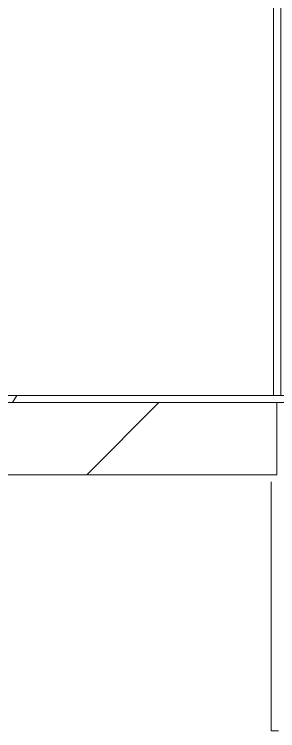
# Model space of a CAD drawing. Header units: millimetres. Extents: x 5121 to 246734, y -48180 to 129206.
# Drawn here: x 103736 to 104102, y 30882 to 31875 of the extents above; entities that cross this region are included whole.
import ezdxf

# ---------------------------------------------------------------- set-up
doc = ezdxf.new("R2010")
doc.units = ezdxf.units.MM
for name, color, linetype, lineweight in [('0-1', 7, 'Continuous', 5), ('A-GLAZ-CURT-1', 253, 'Continuous', 9), ('A-GLAZ-CURT-2', 50, 'Continuous', 9), ('A-WALL-1', 250, 'Continuous', 18), ('A-WALL-2', 50, 'Continuous', 9), ('A-WALL-PATT-1', 9, 'Continuous', 9)]:
    doc.layers.add(name, color=color, linetype=linetype, lineweight=lineweight)

# ---------------------------------------------------------------- blocks, each defined once
blk = doc.blocks.new('System Panel - Glazed-917855-TKCS_MB TỔNG THỂ TẦNG 1')
at = {"layer": 'A-GLAZ-CURT-2'}
for p, q in [((347.1015228010967, 5.000000000016189), (-347.1015228010967, 5.000000000016189)), ((-347.1015228010967, 5.000000000016189), (-347.1015228010967, -5.000000000016189)), ((347.1015228010967, -5.000000000016189), (347.1015228010967, 5.000000000016189)), ((-347.1015228010967, -5.000000000016189), (347.1015228010967, -5.000000000016189))]:
    blk.add_line(p, q, dxfattribs=at)
blk = doc.blocks.new('NCV_TKTC_TANG 1_rvt-1-TKCS_MB TỔNG THỂ TẦNG 1')
at = {"layer": 'A-WALL-PATT-1'}
h = blk.add_hatch(dxfattribs=at)
h.set_pattern_fill('FP_11', color=256, style=0, pattern_type=2)
h.set_pattern_definition([(0, (0, 0), (1259.84, 314.96), [103.937, -840.943, 103.937, -840.943, -5039.36]), (0, (0, 0), (1259.84, 314.96), [-1889.76, 103.937, -1785.823, 103.937, -840.943, -2204.72]), (0, (0, 0), (1259.84, 314.96), [-4724.4, 103.937, -525.9830000000001, 103.937, -1470.863]), (120, (472.44, 157.48), (-902.6833611759465, 933.5734447037872), [103.937, -840.9429999999999, 103.937, -5880.303]), (120, (472.44, 157.48), (-902.6833611759465, 933.5734447037872), [-1048.817, -840.9429999999999, 103.937, -1785.823, -3149.599999999999]), (120, (472.44, 157.48), (-902.6833611759465, 933.5734447037872), [-3779.52, 103.937, -840.9429999999999, 103.937, -2100.782999999999]), (120, (472.44, 157.48), (-902.6833611759465, 933.5734447037872), [-4828.337, -525.983, 103.937, -1470.863]), (240, (629.92, 787.4), (-357.1566388240529, -1248.533444703787), [103.937, -840.943, 103.937, -5880.303000000001]), (240, (629.92, 787.4), (-357.1566388240529, -1248.533444703787), [-1048.817, -840.943, 103.937, -1785.823, -3149.6]), (240, (629.92, 787.4), (-357.1566388240529, -1248.533444703787), [-3779.52, 103.937, -840.943, 103.937, -2100.783]), (240, (629.92, 787.4), (-357.1566388240529, -1248.533444703787), [-4828.337, -525.9830000000001, 103.937, -1470.863])])
h.paths.add_polyline_path([(104202.6356179942, 31336.93603804261), (104942.5523929854, 31336.93603804429), (104940.4999949017, 31346.93603804682), (103152.5642870163, 31346.93603804682), (103152.5642870163, 31336.93603804265), (104152.5915963967, 31336.93603804261)])
h = blk.add_hatch(dxfattribs=at)
h.set_pattern_fill('FP_2', color=256, style=0, pattern_type=2)
h.set_pattern_definition([(45, (0, 0), (-175.3624817342638, 175.3624817342638), [])])
h.paths.add_polyline_path([(103743.0031742727, 31236.93603804447), (104100.5118114204, 31236.93603804447), (104100.5118114204, 31336.93603804261), (103252.5642870166, 31336.93603804265), (103252.5642870166, 31236.93603804447), (103588.6654443054, 31236.93603804447)])
at = {"layer": 'A-WALL-1'}
for p, q in [((104942.5523929853, 31346.93603804685), (103162.5642870162, 31346.93603804678)), ((104100.5118114202, 31336.93603804488), (103252.5642870165, 31336.93603804488)), ((103252.5642870165, 31336.93603804682), (104942.5523929853, 31336.93603804682)), ((104100.5118114202, 31236.93603804483), (104100.5118114202, 31336.93603804488)), ((104092.5642870162, 31226.93603804681), (104092.5642870162, 30881.93603804535)), ((104092.5642870162, 30881.93603804535), (104102.5642870162, 30881.93603804535))]:
    blk.add_line(p, q, dxfattribs=at)
at = {"layer": 'A-WALL-2'}
blk.add_line((103252.5642870165, 31236.93603804483), (104100.5118114202, 31236.93603804483), dxfattribs=at)
at = {"layer": 'A-GLAZ-CURT-1', "rotation": 270.0000000000007}
blk.add_blockref('System Panel - Glazed-917855-TKCS_MB TỔNG THỂ TẦNG 1', (104100.9386337942, 31694.03756084728), dxfattribs=at)

msp = doc.modelspace()

# ---------------------------------------------------------------- block references
at = {"layer": '0-1'}
msp.add_blockref('NCV_TKTC_TANG 1_rvt-1-TKCS_MB TỔNG THỂ TẦNG 1', (0, 0), dxfattribs=at)

doc.saveas('drawing.dxf')
